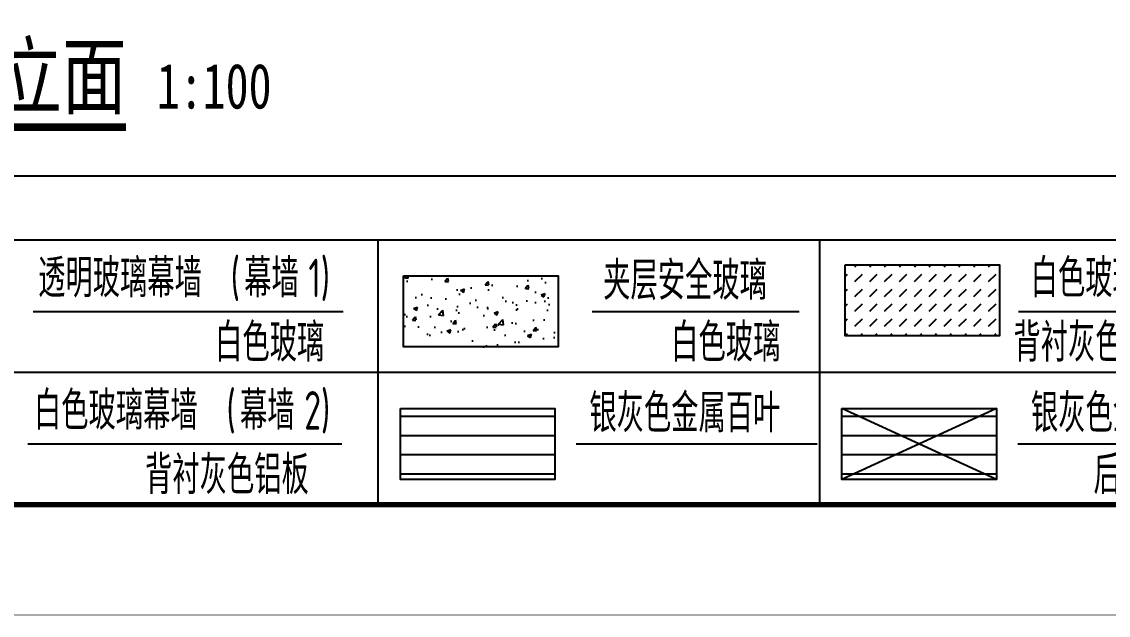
# Model space of a CAD drawing. Extents: x -863035 to 270371, y -8918 to 240488.
# Drawn here: x -240228 to -230376, y 112772 to 118149 of the extents above; entities that cross this region are included whole.
import ezdxf

# ---------------------------------------------------------------- set-up
doc = ezdxf.new("R2010")
doc.units = 0
doc.header["$LTSCALE"] = 1000
doc.header["$MEASUREMENT"] = 0
for name, color, linetype in [('02-TEXT_标注', 130, 'Continuous'), ('DIM_SYMB', 3, 'Continuous'), ('X-立面图例$0$01-标注_符号', 200, 'Continuous'), ('X-立面图例$0$02-TEXT_标注', 130, 'Continuous'), ('X-立面图例$0$03-表格_197', 197, 'Continuous'), ('X-立面图例$0$05-填充_156', 156, 'Continuous'), ('X-立面图例$0$05-填充_天正', 26, 'Continuous'), ('X-立面图例$0$A-C_窗', 140, 'Continuous')]:
    doc.layers.add(name, color=color, linetype=linetype)
doc.layers.add('04-不打印_辅助线', color=165, linetype='Continuous', plot=False)
doc.styles.get("Standard").update_dxf_attribs({"font": 'STXIHEI.TTF', "width": 0.75})
doc.styles.add('X-立面图例$0$_TCH_LABEL', font='ROS1', dxfattribs={"width": 0.75, "bigfont": 'JD'})

# ---------------------------------------------------------------- blocks, each defined once
blk = doc.blocks.new('X-立面图例')
at = {"layer": 'X-立面图例$0$05-填充_156'}
h = blk.add_hatch(dxfattribs=at)
h.set_pattern_fill('DASH', color=256, scale=100, angle=45)
h.set_pattern_definition([(45, (7368.89, -26991.35), (1e-14, 134.70384), [95.25, -95.25])])
h.paths.add_polyline_path([(10551, 1528), (10551, 2172), (9151, 2172), (9151, 1528)])
at = {"layer": 'X-立面图例$0$05-填充_天正'}
h = blk.add_hatch(dxfattribs=at)
h.set_pattern_fill('AR-CONC', color=256, scale=200)
h.set_pattern_definition([(50, (-2384.33, -29491.35), (364.3693, -31.8782), [38.1, -419.1]), (355, (-2384.33, -29491.35), (-70.4857, 382.1133), [30.48, -335.28]), (100.451, (-2353.97, -29494), (293.885, 350.2334), [32.38, -356.18]), (46.1842, (-2384.33, -29389.75), (542.158, -84.0847), [57.15, -628.65]), (96.6356, (-2339.15, -29396.76), (474.8085, 494.851), [48.57, -534.27]), (351.184, (-2384.33, -29389.75), (474.809, 494.85), [45.72, -502.92]), (21, (-2333.53, -29415.15), (303.2298, -204.531), [38.1, -419.1]), (326, (-2333.53, -29415.15), (123.604, 368.376), [30.48, -335.28]), (71.4514, (-2308.26, -29432.2), (426.833, 163.8457), [32.38, -356.18]), (37.5, (-2384.33, -29491.35), (6.1772, 169.1101), [0, -331.216, 0, -340.36, 0, -336.55]), (7.5, (-2384.33, -29491.35), (133.6393, 200.3611), [0, -194.056, 0, -323.596, 0, -128.27]), (327.5, (-2497.62, -29491.35), (271.1812, -11.4575), [0, -127, 0, -396.24, 0, -525.78]), (317.5, (-2548.42, -29491.35), (296.2584, 50.853), [0, -165.1, 0, -263.144, 0, -373.38])])
h.paths.add_polyline_path([(6547.3, 1428), (6547.3, 2072), (5147.3, 2072), (5147.3, 1428)])
at = {"layer": 'X-立面图例$0$A-C_窗'}
h = blk.add_hatch(dxfattribs=at)
h.set_pattern_fill('ANSI31', color=256, scale=110, angle=135)
h.set_pattern_definition([(180, (-3998.79, -1200), (-4e-14, -174.625), [])])
h.paths.add_polyline_path([(6518.3, 228), (6518.3, 872), (5118.3, 872), (5118.3, 228)])
h = blk.add_hatch(dxfattribs=at)
h.set_pattern_fill('ANSI31', color=256, scale=110, angle=135)
h.set_pattern_definition([(180, (4.95, -1200), (-4e-14, -174.625), [])])
h.paths.add_polyline_path([(10522, 228), (10522, 872), (9122, 872), (9122, 228)])
at = {"layer": 'X-立面图例$0$01-标注_符号'}
for p, q in [((1787.5, 1750), (4599.2, 1750)), ((6856.5, 1750), (8734.5, 1750)), ((10723.8, 1750), (13624.5, 1750)), ((1739.9, 550), (4587.1, 550)), ((6712.5, 550), (8896.1, 550)), ((10716.2, 550), (12899.8, 550))]:
    blk.add_line(p, q, dxfattribs=at)
at = {"layer": 'X-立面图例$0$03-表格_197'}
for p, q in [((0, 2400), (24596.9, 2400)), ((4914.7, 2400), (4914.7, 0)), ((8918.5, 2400), (8918.5, 0)), ((0, 1200), (24596.9, 1200)), ((0, 0), (24596.9, 0))]:
    blk.add_line(p, q, dxfattribs=at)
at = {"layer": 'X-立面图例$0$A-C_窗'}
for p, q in [((10522, 872), (9122, 228)), ((10522, 228), (9122, 872))]:
    blk.add_line(p, q, dxfattribs=at)
for points in [[(9151, 2172), (10551, 2172), (10551, 1528), (9151, 1528)], [(5147.3, 2072), (6547.3, 2072), (6547.3, 1428), (5147.3, 1428)], [(5118.3, 872), (6518.3, 872), (6518.3, 228), (5118.3, 228)], [(9122, 872), (10522, 872), (10522, 228), (9122, 228)]]:
    blk.add_lwpolyline(points, close=True, dxfattribs=at)
at = {"layer": 'X-立面图例$0$02-TEXT_标注', "style": 'X-立面图例$0$_TCH_LABEL', "width": 0.75}
for s, height, p in [('透明玻璃幕墙', 347.29, (1833.8, 1878.3)), ('(', 350, (3579.7, 1878.3)), ('幕墙', 347.29, (3702.2, 1878.3)), ('1)', 350, (4284.2, 1878.3)), ('夹层安全玻璃', 347.29, (6956.8, 1855)), ('白色玻璃幕墙', 347.29, (10832.9, 1878.3)), ('白色玻璃', 347.29, (3438.1, 1295)), ('白色玻璃', 347.29, (7573.4, 1295)), ('背衬灰色铝板及保温板', 347.29, (10676.8, 1295)), ('白色玻璃幕墙', 347.29, (1795.5, 678.3)), ('(', 350, (3541.4, 678.3)), ('幕墙', 347.29, (3663.9, 678.3)), ('2)', 350, (4245.9, 678.3)), ('银灰色金属百叶', 347.29, (6831.5, 655)), ('银灰色金属百叶', 347.29, (10835.2, 655)), ('背衬灰色铝板', 347.29, (2803.4, 95)), ('后衬硅钙板', 347.29, (11403, 95))]:
    blk.add_text(s, height=height, dxfattribs=at).set_placement(p)
blk = doc.blocks.new('图框-A1+1-4')
for points, const_width in [([(0, 0), (1051, 0), (1051, 594), (0, 594)], 0.05), ([(976, 584), (25, 584), (25, 10), (976, 10)], 0.5)]:
    blk.add_lwpolyline(points, close=True, dxfattribs=dict(const_width=const_width))

msp = doc.modelspace()

# ---------------------------------------------------------------- linework, layer by layer
at = {"layer": '04-不打印_辅助线'}
msp.add_lwpolyline([(-230015.6, 143892.3), (-255645.6, 143892.3), (-255645.6, 116752.5), (-230015.6, 116752.5)], close=True, dxfattribs=at)
at = {"layer": 'DIM_SYMB', "const_width": 70}
msp.add_lwpolyline([(-243365.6, 117193.3), (-239283, 117193.3)], dxfattribs=at)

# ---------------------------------------------------------------- block references
at = {"xscale": 100, "yscale": 100, "zscale": 100}
msp.add_blockref('图框-A1+1-4', (-314916, 112774.5), dxfattribs=at)
msp.add_blockref('X-立面图例', (-241912.8, 113774.5))

# ---------------------------------------------------------------- texts
at = {"layer": '02-TEXT_标注', "width": 0.75}
for s, height, p in [('屋顶机房北立面', 570.85, (-243365.6, 117371.1)), ('1:100', 407.75, (-239003, 117362.6))]:
    msp.add_text(s, height=height, dxfattribs=at).set_placement(p)

doc.saveas('drawing.dxf')
